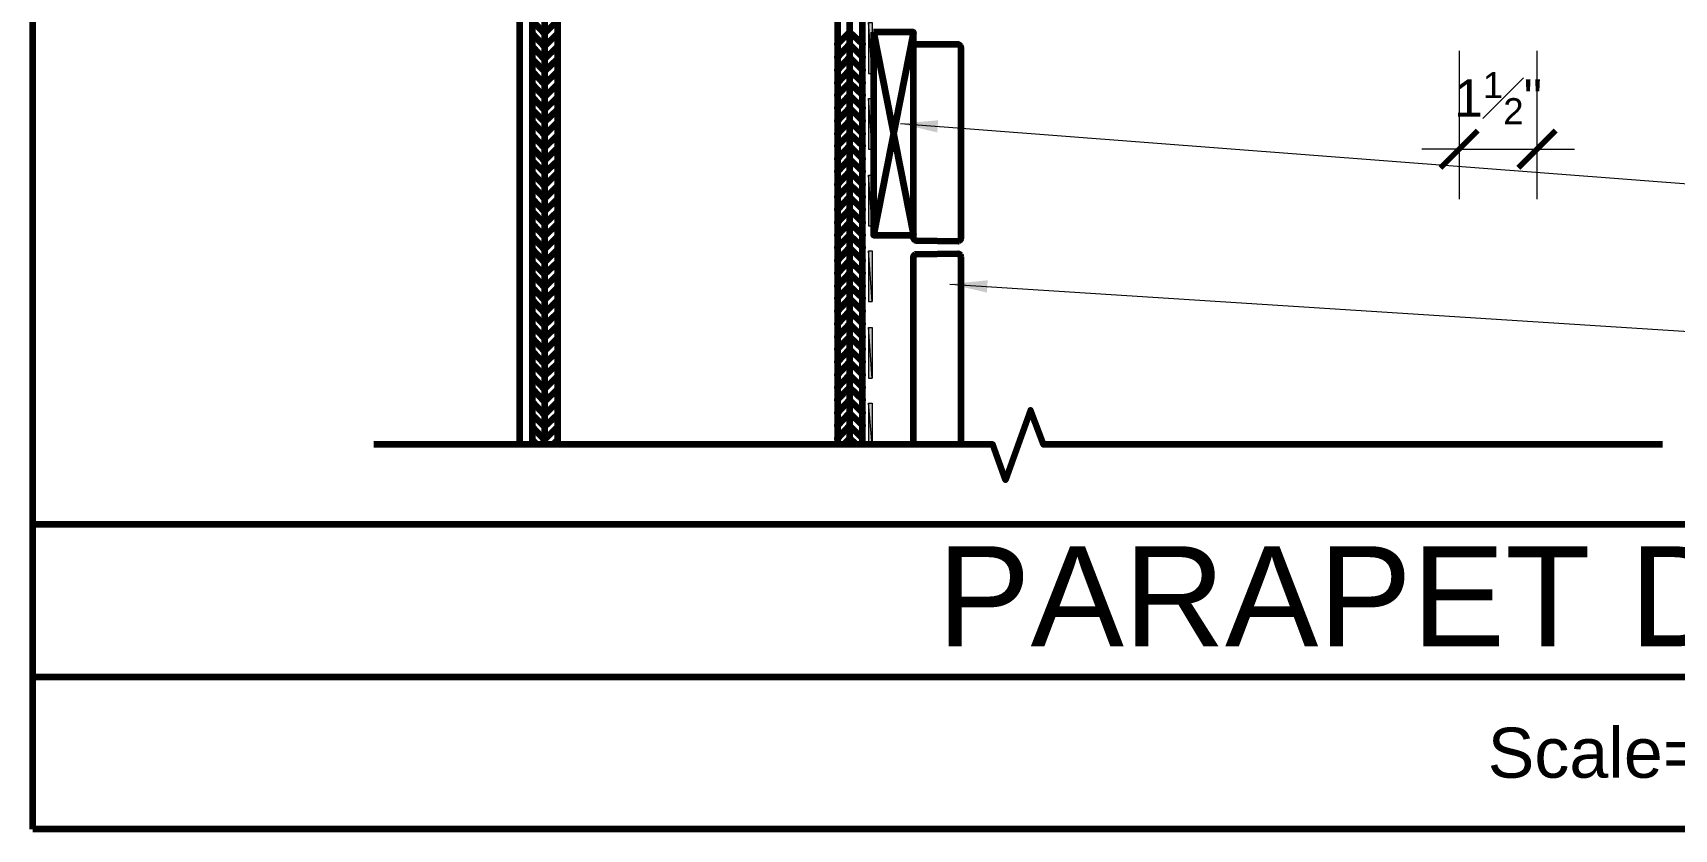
# Model space of a CAD drawing. Extents: x 100.9 to 150.7, y 217.6 to 264.6.
# Drawn here: x 100.91 to 133.86, y 217.62 to 233.62 of the extents above; entities that cross this region are included whole.
import ezdxf

# ---------------------------------------------------------------- set-up
doc = ezdxf.new("R2010")
doc.units = 0
doc.header["$MEASUREMENT"] = 0
for name, color, linetype, lineweight in [('Dt-Dim', 3, 'Continuous', 20), ('Dt-Line 1', 9, 'Continuous', 0), ('Dt-Line 2', 6, 'Continuous', 9), ('Dt-Line 3', 7, 'Continuous', 15), ('Dt-Line 4', 1, 'Continuous', 25), ('Dt-Line 5', 54, 'Continuous', 50), ('Dt-Text', 121, 'Continuous', 20)]:
    doc.layers.add(name, color=color, linetype=linetype, lineweight=lineweight)
doc.styles.add('Arial', font='Arial.ttf')
doc.styles.get("Standard").update_dxf_attribs({"font": 'Arial.ttf'})
doc.dimstyles.new('1 & 1 Half', dxfattribs={"dimtxt": 0.75, "dimasz": 0.75, "dimexe": 1, "dimexo": 0.375, "dimgap": 0.5, "dimtad": 1, "dimdec": 4, "dimzin": 3, "dimdsep": 46, "dimlunit": 4, "dimtxsty": 'Standard', "dimblk": 'ARCHTICK', "dimcen": 0.09375, "dimdle": 1, "dimclrd": 253, "dimclre": 253, "dimclrt": 256, "dimadec": 0, "dimazin": 0, "dimtfac": 0.6, "dimtdec": 4, "dimtix": 1, "dimtmove": 2, "dimatfit": 0, "dimfxl": 1, "dimfrac": 1, "dimtolj": 1, "dimtzin": 0, "dimlwd": 9, "dimlwe": 9, "dimarcsym": 0})

# ---------------------------------------------------------------- blocks, each defined once
blk = doc.blocks.new('_ArchTick')
at = {"color": 0, "linetype": 'ByBlock', "const_width": 0.15}
blk.add_lwpolyline([(-0.5, -0.5), (0.5, 0.5)], dxfattribs=at)
blk = doc.blocks.new('*D3')
at = {"layer": 'Defpoints', "color": 0, "transparency": 16777216}
for p in [(129.54, 233.634), (131.104, 233.634), (131.104, 231.28)]:
    blk.add_point(p, dxfattribs=at)
at = {"layer": 'Dt-Dim', "color": 253, "lineweight": 9, "transparency": 16777216}
for p, q in [((129.54, 233.259), (129.54, 230.28)), ((131.104, 233.259), (131.104, 230.28)), ((129.54, 231.28), (128.79, 231.28)), ((129.54, 231.28), (131.104, 231.28)), ((131.104, 231.28), (131.854, 231.28))]:
    blk.add_line(p, q, dxfattribs=at)
at = {"layer": 'Dt-Dim', "color": 253, "lineweight": 9, "transparency": 16777216, "xscale": 0.75, "yscale": 0.75, "zscale": 0.75}
blk.add_blockref('_ArchTick', (129.54, 231.28), dxfattribs=at)
at = {"layer": 'Dt-Dim', "color": 253, "lineweight": 9, "transparency": 16777216, "xscale": 0.75, "yscale": 0.75, "zscale": 0.75, "rotation": 180}
blk.add_blockref('_ArchTick', (131.104, 231.28), dxfattribs=at)
at = {"layer": 'Dt-Dim', "transparency": 16777216, "insert": (130.322, 232.307), "char_height": 0.75, "attachment_point": 5}
blk.add_mtext('\\A1;1{\\H0.7x;\\S1#2;}"', dxfattribs=at)

msp = doc.modelspace()

# ---------------------------------------------------------------- hatches: boundary and pattern name
at = {"layer": 'Dt-Line 2', "linetype": 'Continuous', "lineweight": 0}
for points in [[(117.68953, 232.80372), (117.75756, 232.80372), (117.75756, 233.82413), (117.68953, 233.82413)], [(117.68953, 231.27991), (117.75756, 231.27991), (117.75756, 232.30032), (117.68953, 232.30032)], [(117.68953, 229.7425), (117.75756, 229.7425), (117.75756, 230.7629), (117.68953, 230.7629)], [(117.68953, 228.21869), (117.75756, 228.21869), (117.75756, 229.23909), (117.68953, 229.23909)], [(117.68953, 226.68127), (117.75756, 226.68127), (117.75756, 227.70168), (117.68953, 227.70168)]]:
    msp.add_hatch(color=256, dxfattribs=at).paths.add_polyline_path(points, flags=0)
at = {"layer": 'Dt-Line 2', "linetype": 'Continuous', "lineweight": 211}
msp.add_hatch(color=256, dxfattribs=at).paths.add_polyline_path([(117.68953, 225.34794), (117.75756, 225.34794), (117.75756, 226.17787), (117.68953, 226.17787)], flags=0)

# ---------------------------------------------------------------- linework, layer by layer
at = {"layer": 'Dt-Line 1', "linetype": 'Continuous', "lineweight": 158}
for p, q in [((111.18613, 255.06223), (111.18613, 225.34794)), ((110.94123, 225.44317), (111.03647, 225.34794)), ((111.44463, 225.44317), (111.34939, 225.34794))]:
    msp.add_line(p, q, dxfattribs=at)
at = {"layer": 'Dt-Line 1', "linetype": 'Continuous', "lineweight": 140}
for p, q in [((117.78477, 233.63365), (118.58749, 229.55202)), ((118.58749, 233.63365), (117.78477, 229.55202))]:
    msp.add_line(p, q, dxfattribs=at)
at = {"layer": 'Dt-Line 1', "linetype": 'Continuous', "lineweight": 158}
for points in [[(117.56708, 254.81733), (117.30858, 255.06223), (117.30858, 225.34794)], [(110.94123, 233.86495), (111.18613, 233.60644), (111.44463, 233.86495)], [(110.94123, 233.60644), (111.18613, 233.34794), (111.44463, 233.60644)], [(117.06368, 233.38876), (117.30858, 233.63365), (117.56708, 233.38876), (117.56708, 233.38876)], [(110.94123, 233.34794), (111.18613, 233.08943), (111.44463, 233.34794)], [(117.06368, 233.13025), (117.30858, 233.38876), (117.56708, 233.13025), (117.56708, 233.13025)], [(110.94123, 233.08943), (111.18613, 232.84454), (111.44463, 233.08943)], [(117.06368, 232.87175), (117.30858, 233.13025), (117.56708, 232.87175), (117.56708, 232.87175)], [(110.94123, 232.84454), (111.18613, 232.58603), (111.44463, 232.84454)], [(110.94123, 232.58603), (111.18613, 232.32753), (111.44463, 232.58603)], [(117.06368, 232.61324), (117.30858, 232.87175), (117.56708, 232.61324), (117.56708, 232.61324)], [(117.06368, 232.36835), (117.30858, 232.61324), (117.56708, 232.36835), (117.56708, 232.36835)], [(110.94123, 232.32753), (111.18613, 232.06903), (111.44463, 232.32753)], [(117.06368, 232.10984), (117.30858, 232.36835), (117.56708, 232.10984), (117.56708, 232.10984)], [(110.94123, 232.06903), (111.18613, 231.82413), (111.44463, 232.06903)], [(117.06368, 231.85134), (117.30858, 232.10984), (117.56708, 231.85134), (117.56708, 231.85134)], [(111.44463, 231.82413), (111.18613, 231.56562), (110.94123, 231.82413)], [(117.06368, 231.59284), (117.30858, 231.85134), (117.56708, 231.59284), (117.56708, 231.59284)], [(117.06368, 231.34794), (117.30858, 231.59284), (117.56708, 231.34794), (117.56708, 231.34794)], [(110.94123, 231.56562), (111.18613, 231.30712), (111.44463, 231.56562)], [(110.94123, 231.30712), (111.18613, 231.04862), (111.44463, 231.30712)], [(117.06368, 231.08943), (117.30858, 231.34794), (117.56708, 231.08943), (117.56708, 231.08943)], [(111.44463, 231.04862), (111.18613, 230.80372), (110.94123, 231.04862)], [(117.06368, 230.83093), (117.30858, 231.08943), (117.56708, 230.83093), (117.56708, 230.83093)], [(110.94123, 230.80372), (111.18613, 230.54522), (111.44463, 230.80372)], [(117.06368, 230.57243), (117.30858, 230.83093), (117.56708, 230.57243), (117.56708, 230.57243)], [(111.44463, 230.54522), (111.18613, 230.28671), (110.94123, 230.54522)], [(110.94123, 230.28671), (111.18613, 230.02821), (111.44463, 230.28671)], [(117.06368, 230.32753), (117.30858, 230.57243), (117.56708, 230.32753), (117.56708, 230.32753)], [(117.06368, 230.06903), (117.30858, 230.32753), (117.56708, 230.06903), (117.56708, 230.06903)], [(111.44463, 230.02821), (111.18613, 229.78331), (110.94123, 230.02821)], [(117.06368, 229.81052), (117.30858, 230.06903), (117.56708, 229.81052), (117.56708, 229.81052)], [(110.94123, 229.78331), (111.18613, 229.52481), (111.44463, 229.78331)], [(117.06368, 229.55202), (117.30858, 229.81052), (117.56708, 229.55202), (117.56708, 229.55202)], [(110.94123, 229.52481), (111.18613, 229.2663), (111.44463, 229.52481)], [(117.06368, 229.30712), (117.30858, 229.55202), (117.56708, 229.30712), (117.56708, 229.30712)], [(117.06368, 229.04862), (117.30858, 229.30712), (117.56708, 229.04862), (117.56708, 229.04862)], [(111.44463, 229.2663), (111.18613, 229.0078), (110.94123, 229.2663)], [(110.94123, 229.0078), (111.18613, 228.7629), (111.44463, 229.0078)], [(117.06368, 228.79011), (117.30858, 229.04862), (117.56708, 228.79011), (117.56708, 228.79011)], [(111.44463, 228.7629), (111.18613, 228.5044), (110.94123, 228.7629)], [(117.06368, 228.53161), (117.30858, 228.79011), (117.56708, 228.53161), (117.56708, 228.53161)], [(110.94123, 228.5044), (111.18613, 228.2459), (111.44463, 228.5044)], [(117.06368, 228.28671), (117.30858, 228.53161), (117.56708, 228.28671), (117.56708, 228.28671)], [(111.44463, 228.2459), (111.18613, 227.98739), (110.94123, 228.2459)], [(110.94123, 227.98739), (111.18613, 227.74249), (111.44463, 227.98739)], [(117.06368, 228.02821), (117.30858, 228.28671), (117.56708, 228.02821), (117.56708, 228.02821)], [(117.06368, 227.76971), (117.30858, 228.02821), (117.56708, 227.76971), (117.56708, 227.76971)], [(110.94123, 227.74249), (111.18613, 227.48399), (111.44463, 227.74249)], [(117.06368, 227.5112), (117.30858, 227.76971), (117.56708, 227.5112), (117.56708, 227.5112)], [(110.94123, 227.48399), (111.18613, 227.22549), (111.44463, 227.48399)], [(117.06368, 227.2663), (117.30858, 227.5112), (117.56708, 227.2663), (117.56708, 227.2663)], [(110.94123, 227.22549), (111.18613, 226.96698), (111.44463, 227.22549)], [(117.06368, 227.0078), (117.30858, 227.2663), (117.56708, 227.0078), (117.56708, 227.0078)], [(117.06368, 226.7493), (117.30858, 227.0078), (117.56708, 226.7493), (117.56708, 226.7493)], [(110.94123, 226.96698), (111.18613, 226.72209), (111.44463, 226.96698)], [(110.94123, 226.72209), (111.18613, 226.46358), (111.44463, 226.72209)], [(117.06368, 226.49079), (117.30858, 226.7493), (117.56708, 226.49079), (117.56708, 226.49079)], [(111.44463, 226.46358), (111.18613, 226.20508), (110.94123, 226.46358)], [(117.06368, 226.2459), (117.30858, 226.49079), (117.56708, 226.2459), (117.56708, 226.2459)], [(110.94123, 226.20508), (111.18613, 225.94658), (111.44463, 226.20508)], [(117.06368, 225.98739), (117.30858, 226.2459), (117.56708, 225.98739), (117.56708, 225.98739)], [(110.94123, 225.94658), (111.18613, 225.70168), (111.44463, 225.94658)], [(110.94123, 225.70168), (111.18613, 225.44317), (111.44463, 225.70168)], [(117.06368, 225.72889), (117.30858, 225.98739), (117.56708, 225.72889), (117.56708, 225.72889)], [(117.06368, 225.47039), (117.30858, 225.72889), (117.56708, 225.47039)], [(117.44463, 225.34794), (117.30858, 225.47039), (117.18613, 225.34794)]]:
    msp.add_lwpolyline(points, dxfattribs=at)
for p in [(117.06368, 233.38876), (117.56708, 233.38876), (117.06368, 233.13025), (117.56708, 233.13025), (117.06368, 232.87175), (117.06368, 232.61324), (117.56708, 232.87175), (117.56708, 232.61324), (117.06368, 232.36835), (117.56708, 232.36835), (117.06368, 232.10984), (117.56708, 232.10984), (111.44463, 231.82413), (117.06368, 231.85134), (117.06368, 231.59284), (117.56708, 231.85134), (117.56708, 231.59284), (117.06368, 231.34794), (117.56708, 231.34794), (111.44463, 231.04862), (117.06368, 231.08943), (117.56708, 231.08943), (117.06368, 230.83093), (117.56708, 230.83093), (111.44463, 230.54522), (117.06368, 230.57243), (117.06368, 230.32753), (117.56708, 230.57243), (117.56708, 230.32753), (111.44463, 230.02821), (117.06368, 230.06903), (117.56708, 230.06903), (117.06368, 229.81052), (117.56708, 229.81052), (117.06368, 229.55202), (117.06368, 229.30712), (117.56708, 229.55202), (117.56708, 229.30712), (111.44463, 229.2663), (117.06368, 229.04862), (117.56708, 229.04862), (111.44463, 228.7629), (117.06368, 228.79011), (117.56708, 228.79011), (117.06368, 228.53161), (117.56708, 228.53161), (111.44463, 228.2459), (117.06368, 228.28671), (117.06368, 228.02821), (117.56708, 228.28671), (117.56708, 228.02821), (117.06368, 227.76971), (117.56708, 227.76971), (117.06368, 227.5112), (117.56708, 227.5112), (117.06368, 227.2663), (117.06368, 227.0078), (117.56708, 227.2663), (117.56708, 227.0078), (117.06368, 226.7493), (117.56708, 226.7493), (111.44463, 226.46358), (117.06368, 226.49079), (117.56708, 226.49079), (117.06368, 226.2459), (117.56708, 226.2459), (117.06368, 225.98739), (117.06368, 225.72889), (117.56708, 225.98739), (117.56708, 225.72889), (117.06368, 225.47039)]:
    msp.add_point(p, dxfattribs=at)
at = {"layer": 'Dt-Line 2', "linetype": 'Continuous', "lineweight": 0}
for points in [[(117.68953, 232.80372), (117.75756, 232.80372), (117.68953, 233.82413), (117.75756, 233.82413), (117.75756, 232.80372), (117.68953, 233.82413)], [(117.68953, 231.27991), (117.75756, 231.27991), (117.68953, 232.30032), (117.75756, 232.30032), (117.75756, 231.27991), (117.68953, 232.30032)], [(117.68953, 229.7425), (117.75756, 229.7425), (117.68953, 230.7629), (117.75756, 230.7629), (117.75756, 229.7425), (117.68953, 230.7629)], [(117.68953, 228.21869), (117.75756, 228.21869), (117.68953, 229.23909), (117.75756, 229.23909), (117.75756, 228.21869), (117.68953, 229.23909)], [(117.68953, 226.68127), (117.75756, 226.68127), (117.68953, 227.70168), (117.75756, 227.70168), (117.75756, 226.68127), (117.68953, 227.70168)], [(117.68953, 225.34794), (117.75756, 225.34794), (117.68953, 226.17787), (117.75756, 226.17787), (117.75756, 225.34794), (117.68953, 226.17787)]]:
    msp.add_lwpolyline(points, close=True, dxfattribs=at)
at = {"layer": 'Dt-Line 3', "linetype": 'Continuous', "lineweight": 211}
for p, q in [((117.06368, 255.06223), (117.06368, 225.34794)), ((117.56708, 225.34794), (117.56708, 255.06223))]:
    msp.add_line(p, q, dxfattribs=at)
msp.add_lwpolyline([(131.32219, 253.484), (131.30858, 255.88537, 0.24600847), (131.25293, 255.99161, 0.2460081), (131.14532, 256.001), (130.69633, 255.83773), (111.17933, 255.83773, 0.41422119), (110.68273, 255.32073), (110.68273, 225.34794)], format="xyb", dxfattribs=at)
msp.add_lwpolyline([(110.94123, 225.34794), (110.94123, 255.06223), (111.44463, 255.06223), (111.44463, 225.34794)], dxfattribs=at)
msp.add_lwpolyline([(117.78477, 233.63365), (117.78477, 229.55202), (118.58749, 229.55202), (118.58749, 233.63365)], close=True, dxfattribs=at)
at = {"layer": 'Dt-Line 3', "linetype": 'Continuous', "lineweight": 158}
msp.add_lwpolyline([(119.53987, 229.5044, -0.41422243), (119.48545, 229.42957), (118.64872, 229.44317, -0.41421226), (118.58749, 229.4976), (118.58749, 233.32753, -0.41421961), (118.65552, 233.38876), (119.47865, 233.38875, -0.41422982), (119.53987, 233.32073)], format="xyb", close=True, dxfattribs=at)
msp.add_lwpolyline([(118.58749, 225.34794), (118.58749, 229.12345, -0.41421513), (118.65552, 229.17107), (119.47865, 229.18467, -0.41420702), (119.53987, 229.11664), (119.53987, 225.34794)], format="xyb", dxfattribs=at)
at = {"layer": 'Dt-Line 4', "linetype": 'Continuous', "lineweight": 211}
msp.add_lwpolyline([(133.62151, 225.34794), (121.19974, 225.34794), (120.94123, 226.04181), (120.43783, 224.64045), (120.17933, 225.34794), (107.75756, 225.34794)], dxfattribs=at)
at = {"layer": 'Dt-Line 5', "linetype": 'Continuous', "lineweight": 211}
msp.add_line((100.91402, 217.62004), (100.91402, 264.58604), dxfattribs=at)
for points in [[(150.68273, 223.74249), (100.91402, 223.74249)], [(100.91402, 220.68127), (150.68273, 220.68127)], [(150.68273, 217.62004), (100.91402, 217.62004)]]:
    msp.add_lwpolyline(points, dxfattribs=at)

# ---------------------------------------------------------------- texts
at = {"layer": 'Dt-Text', "linetype": 'Continuous', "lineweight": 211, "style": 'Arial'}
for s, height, p in [('PARAPET DETAIL', 2.0116993, (119.06491, 221.29351)), ('Scale= 1 1/2" = 1\'-0"', 1.0058496, (130.11376, 218.65406))]:
    msp.add_text(s, height=height, dxfattribs=at).set_placement(p)

# ---------------------------------------------------------------- dimensions: what is measured, and where the dimension line sits
at = {"layer": 'Dt-Dim'}
dim = msp.add_linear_dim(base=(131.1045, 231.27991), p1=(129.53988, 233.63365), p2=(131.1045, 233.63365), text='1{\\H0.7x;\\S1#2;}"', dimstyle='1 & 1 Half', dxfattribs=at)
dim.commit()
dim.dimension.update_dxf_attribs({"geometry": '*D3', "text_midpoint": (130.32219, 232.30706)})

# ---------------------------------------------------------------- leaders
at = {"layer": 'Dt-Text'}
for points in [[(118.32899, 231.79692), (135.40382, 230.49079), (136.46504, 230.49079)], [(119.32219, 228.57243), (135.40382, 227.53841), (136.46504, 227.53841)]]:
    msp.add_leader(points, dimstyle='1 & 1 Half', override={"dimgap": 0.5, "dimtad": 0}, dxfattribs=at)

doc.saveas('drawing.dxf')
